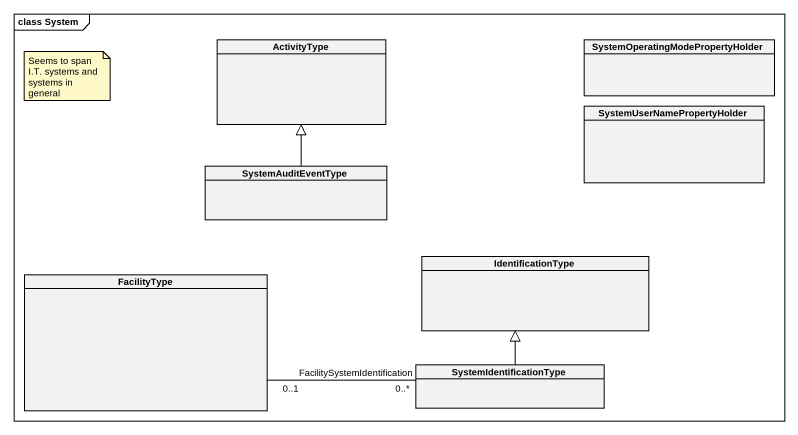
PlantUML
@startuml
mainframe class System
hide circle
hide empty members
class ActivityType
class "SystemOperatingModePropertyHolder" as SystemOperatingModePropertyH
class SystemUserNamePropertyHolder
class SystemAuditEventType
class IdentificationType
class FacilityType
class SystemIdentificationType
SystemAuditEventType -up-|> ActivityType
FacilityType "0..1" -right- "FacilitySystemIdentification\n0..*" SystemIdentificationType
SystemIdentificationType -up-|> IdentificationType
note as N1
  Seems to span I.T. systems and systems in general
end note
@enduml
